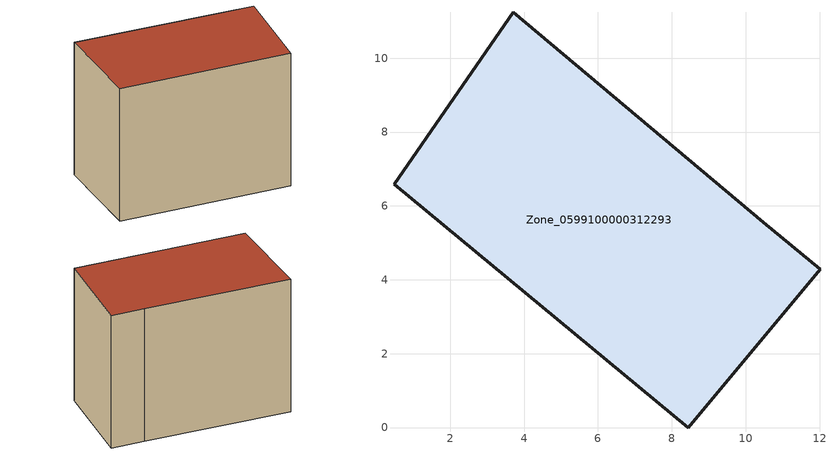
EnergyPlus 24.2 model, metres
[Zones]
Zone_0599100000312293
 floor ground (C_G): 0.49,6.59 3.7,11.24 10.47,5.56 12.01,4.29 8.45,0 z0
 wall outside (C_F): 8.45,0 12.01,4.29 10.47,5.56 3.7,11.24 0.49,6.59 8.45,0 z0:8.64
 roof outside (C_R): 3.7,11.24 0.49,6.59 8.45,0 12.01,4.29 10.47,5.56 z8.64
[BUILDING]
Pand.0599100000312293: North Axis=0; Terrain=City; Loads Convergence Tolerance Value=0.04; Temperature Convergence Tolerance Value=0.4; Solar Distribution=FullExterior; Maximum Number of Warmup Days=25; Minimum Number of Warmup Days=1
[Site:Location]
Rotterdam.The.Hague.AP_ZH_NLD Design_Conditions: Latitude=51.96; Longitude=4.45; Time Zone=1; Elevation=-4.5
[SITE:GROUNDTEMPERATURE:BUILDINGSURFACE]
18, 18, 18, 18, 18, 18, 18, 18, 18, 18, 18, 18
[MATERIAL] Thermal Absorptance=0.9; Solar Absorptance=0.7; Visible Absorptance=0.7
Name | Roughness | Thickness | Conductivity | Density | Specific Heat
G.TC.1992-2005 | MediumSmooth | 0.15 | 0.06 | 540 | 1210
F.TC.1992-2005 | Rough | 0.3 | 0.12 | 1920 | 840
R.TC.1992-2005 | MediumRough | 0.2 | 0.08 | 1500 | 1000
[CONSTRUCTION]
C_G: G.TC.1992-2005
C_F: F.TC.1992-2005
C_R: R.TC.1992-2005
[ZONE]
Zone_0599100000312293: Type=1; Multiplier=1; Ceiling Height=Autocalculate; Volume=Autocalculate; Floor Area=autocalculate; Part of Total Floor Area=Yes
[ZONEINFILTRATION:DESIGNFLOWRATE]
Infil_Zone_0599100000312293: Zone or ZoneList or Space or SpaceList=Zone_0599100000312293; Schedule=AlwaysOn; Design Flow Rate Calculation Method=Flow/Area; Flow Rate per Floor Area=0.0015; Constant Term Coefficient=1; Temperature Term Coefficient=0; Velocity Term Coefficient=0; Velocity Squared Term Coefficient=0
[HVACTEMPLATE:ZONE:IDEALLOADSAIRSYSTEM]
Zone_0599100000312293: Maximum Heating Supply Air Temperature=50; Minimum Cooling Supply Air Temperature=13; Maximum Heating Supply Air Humidity Ratio=0.0156; Minimum Cooling Supply Air Humidity Ratio=0.0077; Heating Limit=NoLimit; Cooling Limit=NoLimit; Dehumidification Control Type=ConstantSensibleHeatRatio; Cooling Sensible Heat Ratio=0.7; Dehumidification Setpoint=60; Humidification Control Type=None; Humidification Setpoint=30; Outdoor Air Method=None; Outdoor Air Flow Rate per Person=0.00944; Outdoor Air Flow Rate per Zone Floor Area=0; Outdoor Air Flow Rate per Zone=0; Demand Controlled Ventilation Type=None; Outdoor Air Economizer Type=NoEconomizer; Heat Recovery Type=None; Sensible Heat Recovery Effectiveness=0.7; Latent Heat Recovery Effectiveness=0.65
[ZONECONTROL:THERMOSTAT]
ThermostatControl_Zone_0599100000312293: Zone or ZoneList=Zone_0599100000312293; Control Type Schedule=DualSetpointControlType; Control 1=Thermostat_Zone_0599100000312293; Temperature Difference Between Cutout And Setpoint=0
[THERMOSTATSETPOINT:DUALSETPOINT]
Thermostat_Zone_0599100000312293: Heating Setpoint Temperature Schedule=HeatingSetpoint_Zone_0599100000312293; Cooling Setpoint Temperature Schedule=CoolingSetpoint_Zone_0599100000312293
[SCHEDULE:COMPACT]
HeatingSetpoint_Zone_0599100000312293: Through: 12/31, For: AllDays, Until: 24:00, 21
CoolingSetpoint_Zone_0599100000312293: Through: 12/31, For: AllDays, Until: 24:00, 24
DualSetpointControlType: Through: 12/31, For: AllDays, Until: 24:00, 4
AlwaysOn: Through: 12/31, For: AllDays, Until: 24:00, 1
